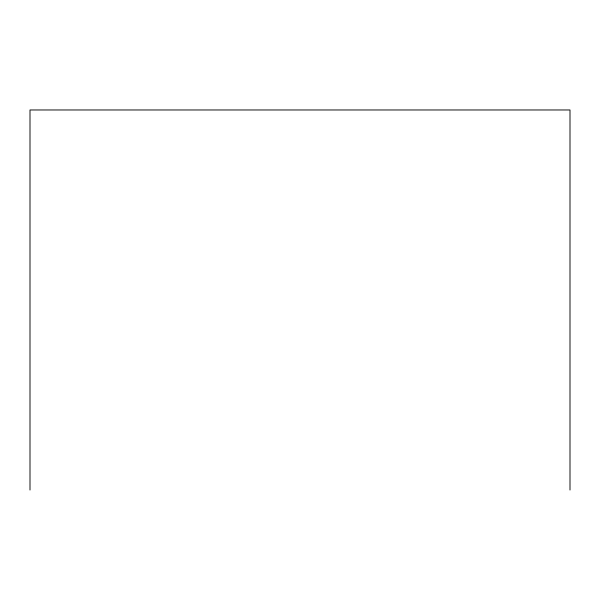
<?xml version="1.0" encoding="UTF-8"?>
<svg xmlns="http://www.w3.org/2000/svg" width="600" height="600" viewBox="0 0 600 600"><rect width="100%" height="100%" fill="white"/><g stroke="black" fill="none" stroke-linecap="round" stroke-linejoin="round"><path stroke-width="0.9" d="M570 490.028L570 109.972L30 109.972L30 490.028"/></g></svg>
